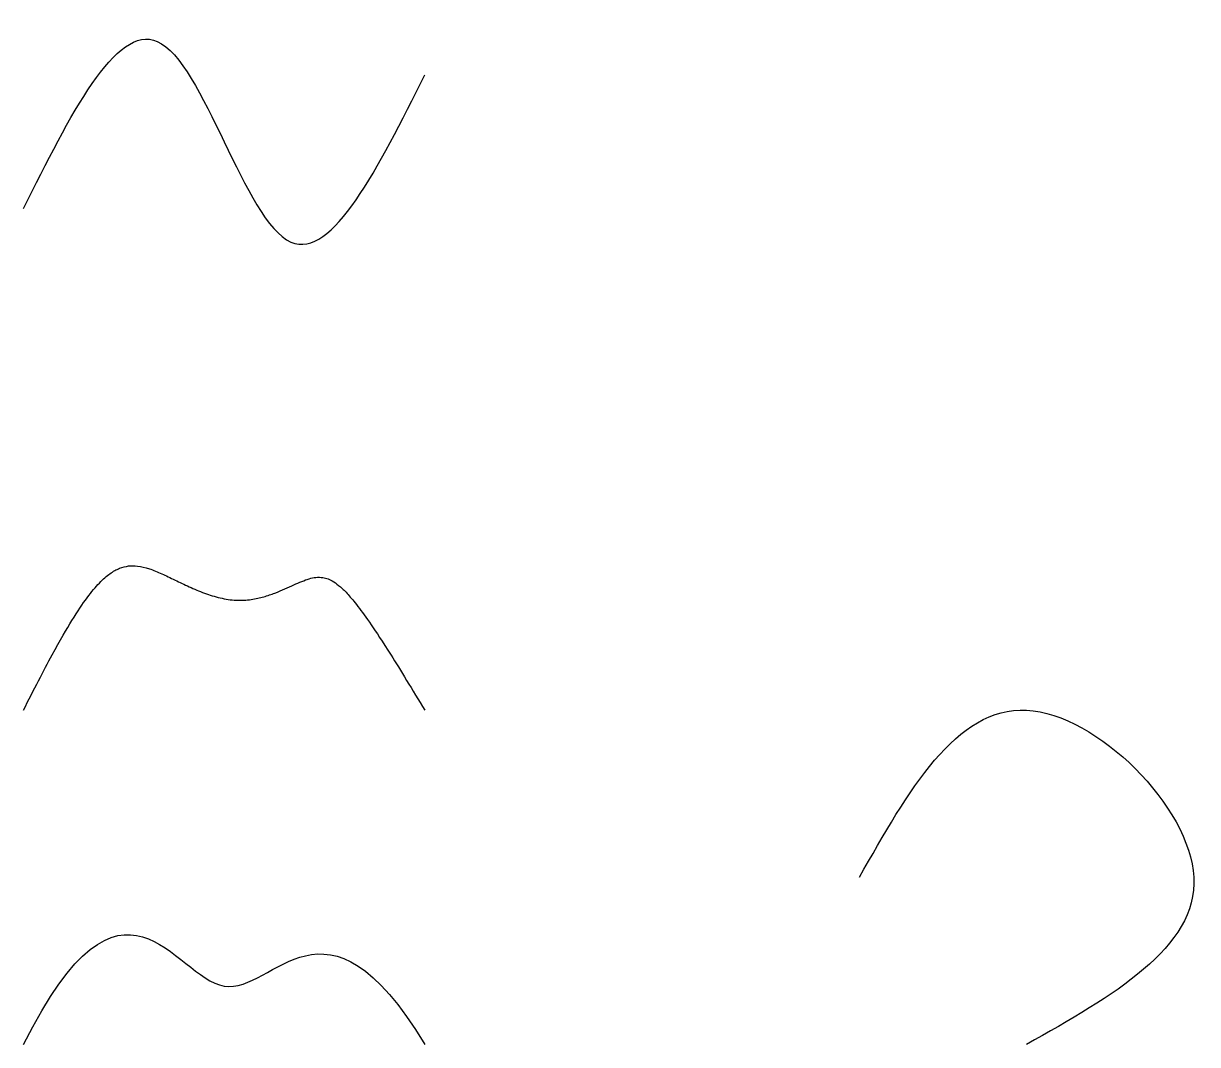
# Model space of a CAD drawing. Header units: metres. Extents: x 0 to 35.1, y 0 to 30.5.
import ezdxf

# ---------------------------------------------------------------- set-up
doc = ezdxf.new("R2010")
doc.units = ezdxf.units.M

msp = doc.modelspace()

# ---------------------------------------------------------------- linework, layer by layer
for points in [[(0, 25), (4, 30), (8, 24), (12, 29)], [(25, 5), (30, 10), (35, 5), (30, 0)]]:
    msp.add_spline(points, degree=3)
msp.add_rational_spline([(0, 10), (3, 16), (6, 8), (9, 15), (12, 10)], [1, 2, 1, 3, 1], degree=3)
msp.add_open_spline([(0, 0), (3, 6), (6, -2), (9, 5), (12, 0)], degree=3)

doc.saveas('drawing.dxf')
